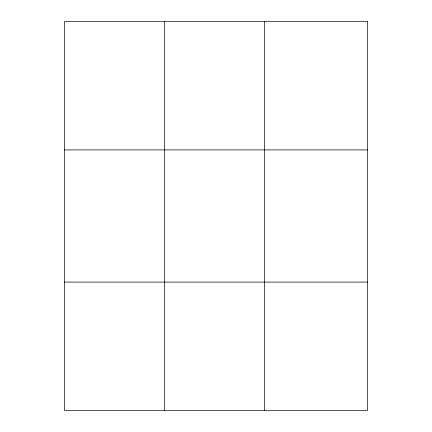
<?xml version="1.0" encoding="UTF-8"?>
<svg xmlns="http://www.w3.org/2000/svg" width="432" height="432" viewBox="0 0 432 432"><rect width="100%" height="100%" fill="white"/><g stroke="black" fill="none" stroke-linecap="round" stroke-linejoin="round"><path stroke-width="0.65" d="M164.435 410.4L164.435 21.6M264.53 410.4L264.53 21.6M64.341 149.904L367.659 149.904M64.341 282.096L367.659 282.096M367.659 21.6L367.659 410.4L64.341 410.4L64.341 21.6L367.659 21.6"/></g></svg>
